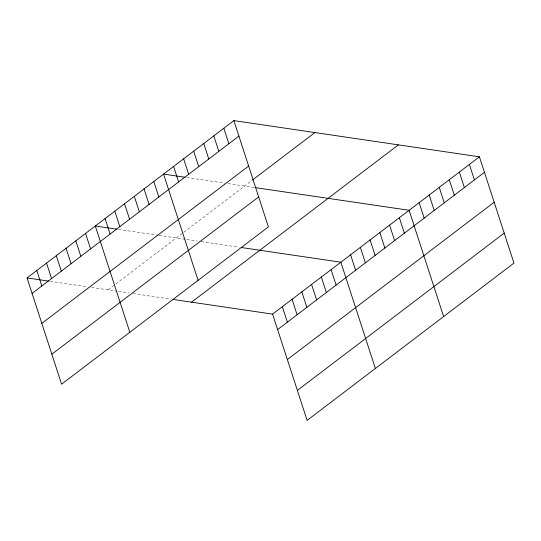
<?xml version="1.0" encoding="UTF-8"?>
<svg xmlns="http://www.w3.org/2000/svg" width="541" height="541" viewBox="0 0 541 541"><rect width="100%" height="100%" fill="white"/><g stroke="black" fill="none" stroke-linecap="round" stroke-linejoin="round"><path stroke-width="0.41" stroke-dasharray="2.71 2.03" d="M108.078 289.861L115.226 284.424M115.875 283.93L251.957 180.437M186.713 177.509L224.745 183.115M228.052 183.602L255.021 187.578M118.459 229.418L158.141 235.267M158.966 235.396L185.164 239.257M186.767 239.487L197.201 241.029M201.218 241.617L238.946 247.183M50.198 281.334L87.405 286.818M91.544 287.427L116.91 291.166M118.513 291.403L128.947 292.938M132.964 293.533L170.686 299.092"/><path stroke-width="0.81" d="M233.881 120.616L268.41 226.882L61.579 384.191L27.05 277.918L233.881 120.616L479.421 156.809L513.95 263.082L307.119 420.384L272.59 314.118L173.1 299.45M32.075 293.391L238.912 136.082M41.813 323.356L248.644 166.046M252.627 179.93L314.909 132.559M51.841 354.227L258.679 196.917M191.561 302.169L398.392 144.866M272.59 314.118L479.421 156.809M277.614 329.584L484.445 172.281M287.352 359.549L494.183 202.246M297.381 390.419L504.212 233.117M185.056 177.265L163.558 174.094L198.087 280.366M255.021 187.578L409.097 210.293L443.627 316.566M116.802 229.174L95.304 226.01L129.833 332.282M241.354 247.535L340.844 262.202L375.373 368.475M27.05 277.918L48.548 281.09M469.372 164.45L474.403 179.923M459.329 172.092L464.354 187.565M449.28 179.734L454.312 195.2M439.238 187.375L444.262 202.841M429.189 195.01L434.213 210.483M419.14 202.652L424.171 218.124M399.346 217.712L404.37 233.178M389.594 225.124L394.619 240.596M379.843 232.542L384.874 248.015M370.091 239.954L375.123 255.426M360.34 247.372L365.371 262.845M350.595 254.791L355.62 270.257M331.092 269.621L336.117 285.093M321.34 277.033L326.365 292.505M311.589 284.451L316.613 299.924M301.837 291.87L306.862 307.335M292.086 299.281L297.117 314.754M282.334 306.7L287.366 322.172M223.839 128.251L228.863 143.723M213.79 135.892L218.821 151.365M203.747 143.534L208.772 159.007M193.698 151.176L198.723 166.648M183.656 158.817L188.681 174.283M173.607 166.459L178.631 181.925M153.806 181.512L158.838 196.985M144.062 188.931L149.086 204.397M134.31 196.342L139.335 211.815M124.558 203.761L129.583 219.233M114.807 211.173L119.831 226.645M105.055 218.591L110.08 234.064M85.552 233.421L90.584 248.894M75.801 240.84L80.832 256.312M66.056 248.251L71.081 263.724M56.305 255.67L61.329 271.142M46.553 263.088L51.578 278.554M36.802 270.5L41.826 285.973"/></g></svg>
